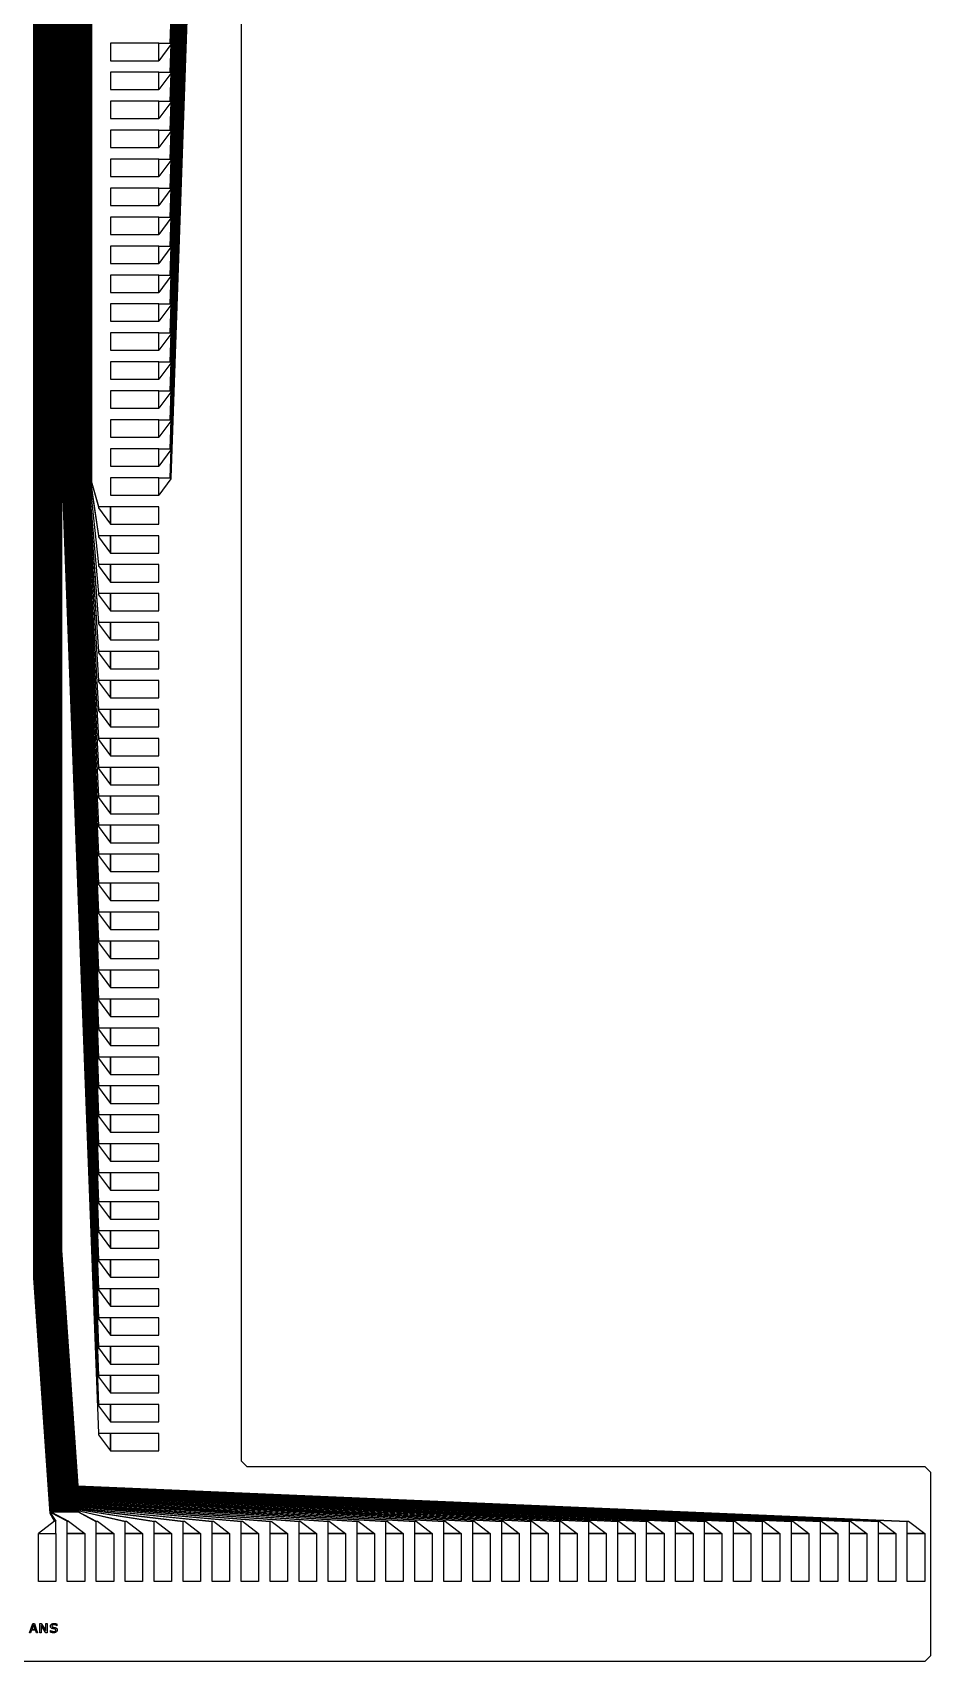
# Model space of a CAD drawing. Header units: inches. Extents: x 115980 to 170179, y 57000 to 74333.
# Drawn here: x 167029 to 170179, y 57200 to 62914 of the extents above; entities that cross this region are included whole.
import ezdxf

# ---------------------------------------------------------------- set-up
doc = ezdxf.new("R2010")
doc.units = ezdxf.units.IN
doc.header["$MEASUREMENT"] = 0
for name, color, linetype in [('metal', 221, 'Continuous'), ('nitride window', 40, 'Continuous'), ('profile', 140, 'Continuous')]:
    doc.layers.add(name, color=color, linetype=linetype)

msp = doc.modelspace()

# ---------------------------------------------------------------- linework, layer by layer
at = {"layer": 'metal'}
for points in [[(167035, 58643.1), (167033.4, 58643.1), (167033.4, 67943.1), (167035, 67943.1)], [(167038.2, 58643.1), (167036.6, 58643.1), (167036.6, 67943.1), (167038.2, 67943.1)], [(167041.4, 58643.1), (167039.8, 58643.1), (167039.8, 67943.1), (167041.4, 67943.1)], [(167044.6, 58643.1), (167043, 58643.1), (167043, 67943.1), (167044.6, 67943.1)], [(167047.8, 58643.1), (167046.2, 58643.1), (167046.2, 67943.1), (167047.8, 67943.1)], [(167051, 58643.1), (167049.4, 58643.1), (167049.4, 67943.1), (167051, 67943.1)], [(167054.2, 58643.1), (167052.6, 58643.1), (167052.6, 67943.1), (167054.2, 67943.1)], [(167057.4, 58643.1), (167055.8, 58643.1), (167055.8, 67943.1), (167057.4, 67943.1)], [(167060.6, 58643.1), (167059, 58643.1), (167059, 67943.1), (167060.6, 67943.1)], [(167063.8, 58643.1), (167062.2, 58643.1), (167062.2, 67943.1), (167063.8, 67943.1)], [(167067, 58643.1), (167065.4, 58643.1), (167065.4, 67943.1), (167067, 67943.1)], [(167070.2, 58643.1), (167068.6, 58643.1), (167068.6, 67943.1), (167070.2, 67943.1)], [(167073.4, 58643.1), (167071.8, 58643.1), (167071.8, 67943.1), (167073.4, 67943.1)], [(167076.6, 58643.1), (167075, 58643.1), (167075, 67943.1), (167076.6, 67943.1)], [(167079.8, 58643.1), (167078.2, 58643.1), (167078.2, 67943.1), (167079.8, 67943.1)], [(167083, 58643.1), (167081.4, 58643.1), (167081.4, 67943.1), (167083, 67943.1)], [(167086.2, 58643.1), (167084.6, 58643.1), (167084.6, 67943.1), (167086.2, 67943.1)], [(167089.4, 58643.1), (167087.8, 58643.1), (167087.8, 67943.1), (167089.4, 67943.1)], [(167092.6, 58643.1), (167091, 58643.1), (167091, 67943.1), (167092.6, 67943.1)], [(167095.8, 58643.1), (167094.2, 58643.1), (167094.2, 67943.1), (167095.8, 67943.1)], [(167099, 58643.1), (167097.4, 58643.1), (167097.4, 67943.1), (167099, 67943.1)], [(167102.2, 58643.1), (167100.6, 58643.1), (167100.6, 67943.1), (167102.2, 67943.1)], [(167105.4, 58643.1), (167103.8, 58643.1), (167103.8, 67943.1), (167105.4, 67943.1)], [(167108.6, 58643.1), (167107, 58643.1), (167107, 67943.1), (167108.6, 67943.1)], [(167111.8, 58643.1), (167110.2, 58643.1), (167110.2, 67943.1), (167111.8, 67943.1)], [(167115, 58643.1), (167113.4, 58643.1), (167113.4, 67943.1), (167115, 67943.1)], [(167118.2, 58643.1), (167116.6, 58643.1), (167116.6, 67943.1), (167118.2, 67943.1)], [(167121.4, 58643.1), (167119.8, 58643.1), (167119.8, 67943.1), (167121.4, 67943.1)], [(167124.6, 58643.1), (167123, 58643.1), (167123, 67943.1), (167124.6, 67943.1)], [(167127.8, 58643.1), (167126.2, 58643.1), (167126.2, 67943.1), (167127.8, 67943.1)], [(167131, 58643.1), (167129.4, 58643.1), (167129.4, 67943.1), (167131, 67943.1)], [(167134.2, 61340.5), (167132.6, 61340.5), (167132.6, 67943.1), (167134.2, 67943.1)], [(167137.4, 61340.5), (167135.8, 61340.5), (167135.8, 67943.1), (167137.4, 67943.1)], [(167140.6, 61340.5), (167139, 61340.5), (167139, 67943.1), (167140.6, 67943.1)], [(167143.8, 61340.5), (167142.2, 61340.5), (167142.2, 67943.1), (167143.8, 67943.1)], [(167147, 61340.5), (167145.4, 61340.5), (167145.4, 67943.1), (167147, 67943.1)], [(167150.2, 61340.5), (167148.6, 61340.5), (167148.6, 67943.1), (167150.2, 67943.1)], [(167153.4, 61340.5), (167151.8, 61340.5), (167151.8, 67943.1), (167153.4, 67943.1)], [(167156.6, 61340.5), (167155, 61340.5), (167155, 67943.1), (167156.6, 67943.1)], [(167159.8, 61340.5), (167158.2, 61340.5), (167158.2, 67943.1), (167159.8, 67943.1)], [(167163, 61340.5), (167161.4, 61340.5), (167161.4, 67943.1), (167163, 67943.1)], [(167166.2, 61340.5), (167164.6, 61340.5), (167164.6, 67943.1), (167166.2, 67943.1)], [(167169.4, 61340.5), (167167.8, 61340.5), (167167.8, 67943.1), (167169.4, 67943.1)], [(167172.6, 61340.5), (167171, 61340.5), (167171, 67943.1), (167172.6, 67943.1)], [(167175.8, 61340.5), (167174.2, 61340.5), (167174.2, 67943.1), (167175.8, 67943.1)], [(167179, 61340.5), (167177.4, 61340.5), (167177.4, 67943.1), (167179, 67943.1)], [(167182.2, 61340.5), (167180.6, 61340.5), (167180.6, 67943.1), (167182.2, 67943.1)], [(167185.4, 61340.5), (167183.8, 61340.5), (167183.8, 67943.1), (167185.4, 67943.1)], [(167188.6, 61340.5), (167187, 61340.5), (167187, 67943.1), (167188.6, 67943.1)], [(167191.8, 61340.5), (167190.2, 61340.5), (167190.2, 67943.1), (167191.8, 67943.1)], [(167195, 61340.5), (167193.4, 61340.5), (167193.4, 67943.1), (167195, 67943.1)], [(167198.2, 61340.5), (167196.6, 61340.5), (167196.6, 67943.1), (167198.2, 67943.1)], [(167201.4, 61340.5), (167199.8, 61340.5), (167199.8, 67943.1), (167201.4, 67943.1)], [(167204.6, 61340.5), (167203, 61340.5), (167203, 67943.1), (167204.6, 67943.1)], [(167207.8, 61340.5), (167206.2, 61340.5), (167206.2, 67943.1), (167207.8, 67943.1)], [(167211, 61340.5), (167209.4, 61340.5), (167209.4, 67943.1), (167211, 67943.1)], [(167214.2, 61340.5), (167212.6, 61340.5), (167212.6, 67943.1), (167214.2, 67943.1)], [(167217.4, 61340.5), (167215.8, 61340.5), (167215.8, 67943.1), (167217.4, 67943.1)], [(167220.6, 61340.5), (167219, 61340.5), (167219, 67943.1), (167220.6, 67943.1)], [(167223.8, 61340.5), (167222.2, 61340.5), (167222.2, 67943.1), (167223.8, 67943.1)], [(167227, 61340.5), (167225.4, 61340.5), (167225.4, 67943.1), (167227, 67943.1)], [(167230.2, 61340.5), (167228.6, 61340.5), (167228.6, 67943.1), (167230.2, 67943.1)], [(167233.4, 61340.5), (167231.8, 61340.5), (167231.8, 67943.1), (167233.4, 67943.1)], [(167236.6, 61340.5), (167235, 61340.5), (167235, 67943.1), (167236.6, 67943.1)], [(167707.3, 67843.1), (167708.9, 67843.1), (167514.2, 62368.4), (167512, 62368.4)], [(167514.2, 62470), (167512, 62470), (167704.1, 67843.1), (167705.7, 67843.1)], [(167700.9, 67843.1), (167702.5, 67843.1), (167514.2, 62571.6), (167512, 62571.6)], [(167514.2, 62673.2), (167512, 62673.2), (167697.7, 67843.1), (167699.3, 67843.1)], [(167514.2, 62774.9), (167512, 62774.9), (167694.5, 67843.1), (167696.1, 67843.1)], [(167691.3, 67843.1), (167692.9, 67843.1), (167514.2, 62876.5), (167512, 62876.5)], [(167710.5, 67843.1), (167712.1, 67843.1), (167514.2, 62266.8), (167512, 62266.8)], [(167713.7, 67843.1), (167715.3, 67843.1), (167514.2, 62165.2), (167512, 62165.2)], [(167739.3, 67843.1), (167740.9, 67843.1), (167514.2, 61352.4), (167512, 61352.4)], [(167736.1, 67843.1), (167737.7, 67843.1), (167514.2, 61454), (167512, 61454)], [(167716.9, 67843.1), (167718.5, 67843.1), (167514.2, 62063.6), (167512, 62063.6)], [(167514.2, 61962), (167512, 61962), (167720.1, 67843.1), (167721.7, 67843.1)], [(167514.2, 61860.4), (167512, 61860.4), (167723.3, 67843.1), (167724.9, 67843.1)], [(167726.5, 67843.1), (167728.1, 67843.1), (167514.2, 61758.8), (167512, 61758.8)], [(167514.2, 61657.2), (167512, 61657.2), (167729.7, 67843.1), (167731.3, 67843.1)], [(167732.9, 67843.1), (167734.5, 67843.1), (167514.2, 61555.6), (167512, 61555.6)], [(167471.8, 62876.5), (167302.5, 62876.5), (167302.5, 62815.5), (167471.8, 62815.5)], [(167471.8, 62815.5), (167471.8, 62876.5), (167514.2, 62876.5), (167514.2, 62872.2), (167471.8, 62815.5)], [(167471.8, 62774.9), (167302.5, 62774.9), (167302.5, 62713.9), (167471.8, 62713.9)], [(167471.8, 62713.9), (167471.8, 62774.9), (167514.2, 62774.9), (167514.2, 62770.6), (167471.8, 62713.9)], [(167471.8, 62673.2), (167302.5, 62673.2), (167302.5, 62612.3), (167471.8, 62612.3)], [(167471.8, 62612.3), (167471.8, 62673.2), (167514.2, 62673.2), (167514.2, 62669), (167471.8, 62612.3)], [(167471.8, 62571.6), (167302.5, 62571.6), (167302.5, 62510.7), (167471.8, 62510.7)], [(167471.8, 62510.7), (167471.8, 62571.6), (167514.2, 62571.6), (167514.2, 62567.4), (167471.8, 62510.7)], [(167471.8, 62470), (167302.5, 62470), (167302.5, 62409.1), (167471.8, 62409.1)], [(167471.8, 62409.1), (167471.8, 62470), (167514.2, 62470), (167514.2, 62465.8), (167471.8, 62409.1)], [(167471.8, 62368.4), (167302.5, 62368.4), (167302.5, 62307.5), (167471.8, 62307.5)], [(167471.8, 62307.5), (167471.8, 62368.4), (167514.2, 62368.4), (167514.2, 62364.2), (167471.8, 62307.5)], [(167471.8, 62266.8), (167302.5, 62266.8), (167302.5, 62205.9), (167471.8, 62205.9)], [(167471.8, 62205.9), (167471.8, 62266.8), (167514.2, 62266.8), (167514.2, 62262.6), (167471.8, 62205.9)], [(167471.8, 62165.2), (167302.5, 62165.2), (167302.5, 62104.3), (167471.8, 62104.3)], [(167471.8, 62104.3), (167471.8, 62165.2), (167514.2, 62165.2), (167514.2, 62161), (167471.8, 62104.3)], [(167471.8, 62063.6), (167302.5, 62063.6), (167302.5, 62002.7), (167471.8, 62002.7)], [(167471.8, 62002.7), (167471.8, 62063.6), (167514.2, 62063.6), (167514.2, 62059.4), (167471.8, 62002.7)], [(167471.8, 61962), (167302.5, 61962), (167302.5, 61901.1), (167471.8, 61901.1)], [(167471.8, 61901.1), (167471.8, 61962), (167514.2, 61962), (167514.2, 61957.8), (167471.8, 61901.1)], [(167471.8, 61860.4), (167302.5, 61860.4), (167302.5, 61799.5), (167471.8, 61799.5)], [(167471.8, 61799.5), (167471.8, 61860.4), (167514.2, 61860.4), (167514.2, 61856.2), (167471.8, 61799.5)], [(167471.8, 61758.8), (167302.5, 61758.8), (167302.5, 61697.8), (167471.8, 61697.8)], [(167471.8, 61697.8), (167471.8, 61758.8), (167514.2, 61758.8), (167514.2, 61754.6), (167471.8, 61697.8)], [(167471.8, 61657.2), (167302.5, 61657.2), (167302.5, 61596.2), (167471.8, 61596.2)], [(167471.8, 61596.2), (167471.8, 61657.2), (167514.2, 61657.2), (167514.2, 61653), (167471.8, 61596.2)], [(167471.8, 61555.6), (167302.5, 61555.6), (167302.5, 61494.6), (167471.8, 61494.6)], [(167471.8, 61494.6), (167471.8, 61555.6), (167514.2, 61555.6), (167514.2, 61551.4), (167471.8, 61494.6)], [(167471.8, 61454), (167302.5, 61454), (167302.5, 61393), (167471.8, 61393)], [(167471.8, 61393), (167471.8, 61454), (167514.2, 61454), (167514.2, 61449.8), (167471.8, 61393)], [(167134.2, 61340.5), (167132.6, 61340.5), (167260.1, 57999.5), (167262.3, 57999.5)], [(167137.4, 61340.5), (167135.8, 61340.5), (167260.1, 58101.1), (167262.3, 58101.1)], [(167140.6, 61340.5), (167139, 61340.5), (167260.1, 58202.7), (167262.3, 58202.7)], [(167143.8, 61340.5), (167142.2, 61340.5), (167260.1, 58304.3), (167262.3, 58304.3)], [(167260.1, 58405.9), (167262.3, 58405.9), (167147, 61340.5), (167145.4, 61340.5)], [(167150.2, 61340.5), (167148.6, 61340.5), (167260.1, 58507.5), (167262.3, 58507.5)], [(167260.1, 58609.1), (167262.3, 58609.1), (167153.4, 61340.5), (167151.8, 61340.5)], [(167260.1, 58710.7), (167262.3, 58710.7), (167156.6, 61340.5), (167155, 61340.5)], [(167159.8, 61340.5), (167158.2, 61340.5), (167260.1, 58812.3), (167262.3, 58812.3)], [(167163, 61340.5), (167161.4, 61340.5), (167260.1, 58913.9), (167262.3, 58913.9)], [(167166.2, 61340.5), (167164.6, 61340.5), (167260.1, 59015.5), (167262.3, 59015.5)], [(167169.4, 61340.5), (167167.8, 61340.5), (167260.1, 59117.1), (167262.3, 59117.1)], [(167260.1, 59218.7), (167262.3, 59218.7), (167172.6, 61340.5), (167171, 61340.5)], [(167175.8, 61340.5), (167174.2, 61340.5), (167260.1, 59320.3), (167262.3, 59320.3)], [(167260.1, 59421.9), (167262.3, 59421.9), (167179, 61340.5), (167177.4, 61340.5)], [(167260.1, 59523.5), (167262.3, 59523.5), (167182.2, 61340.5), (167180.6, 61340.5)], [(167185.4, 61340.5), (167183.8, 61340.5), (167260.1, 59625.1), (167262.3, 59625.1)], [(167188.6, 61340.5), (167187, 61340.5), (167260.1, 59726.7), (167262.3, 59726.7)], [(167191.8, 61340.5), (167190.2, 61340.5), (167260.1, 59828.3), (167262.3, 59828.3)], [(167195, 61340.5), (167193.4, 61340.5), (167260.1, 59929.9), (167262.3, 59929.9)], [(167260.1, 60031.5), (167262.3, 60031.5), (167198.2, 61340.5), (167196.6, 61340.5)], [(167201.4, 61340.5), (167199.8, 61340.5), (167260.1, 60133.1), (167262.3, 60133.1)], [(167260.1, 60234.8), (167262.3, 60234.8), (167204.6, 61340.5), (167203, 61340.5)], [(167260.1, 60336.4), (167262.3, 60336.4), (167207.8, 61340.5), (167206.2, 61340.5)], [(167211, 61340.5), (167209.4, 61340.5), (167260.1, 60438), (167262.3, 60438)], [(167214.2, 61340.5), (167212.6, 61340.5), (167260.1, 60539.6), (167262.3, 60539.6)], [(167217.4, 61340.5), (167215.8, 61340.5), (167260.1, 60641.2), (167262.3, 60641.2)], [(167220.6, 61340.5), (167219, 61340.5), (167260.1, 60742.8), (167262.3, 60742.8)], [(167260.1, 60844.4), (167262.3, 60844.4), (167223.8, 61340.5), (167222.2, 61340.5)], [(167227, 61340.5), (167225.4, 61340.5), (167260.1, 60946), (167262.3, 60946)], [(167260.1, 61047.6), (167262.3, 61047.6), (167230.2, 61340.5), (167228.6, 61340.5)], [(167260.1, 61149.2), (167262.3, 61149.2), (167233.4, 61340.5), (167231.8, 61340.5)], [(167236.6, 61340.5), (167235, 61340.5), (167260.1, 61250.8), (167262.3, 61250.8)], [(167471.8, 61352.4), (167302.5, 61352.4), (167302.5, 61291.4), (167471.8, 61291.4)], [(167471.8, 61291.4), (167471.8, 61352.4), (167514.2, 61352.4), (167514.2, 61348.2), (167471.8, 61291.4)], [(167302.5, 61189.8), (167302.5, 61250.8), (167260.1, 61250.8), (167260.1, 61246.6), (167302.5, 61189.8)], [(167471.8, 61250.8), (167302.5, 61250.8), (167302.5, 61189.8), (167471.8, 61189.8)], [(167302.5, 61088.2), (167302.5, 61149.2), (167260.1, 61149.2), (167260.1, 61145), (167302.5, 61088.2)], [(167471.8, 61149.2), (167302.5, 61149.2), (167302.5, 61088.2), (167471.8, 61088.2)], [(167302.5, 60986.6), (167302.5, 61047.6), (167260.1, 61047.6), (167260.1, 61043.3), (167302.5, 60986.6)], [(167471.8, 61047.6), (167302.5, 61047.6), (167302.5, 60986.6), (167471.8, 60986.6)], [(167302.5, 60885), (167302.5, 60946), (167260.1, 60946), (167260.1, 60941.7), (167302.5, 60885)], [(167471.8, 60946), (167302.5, 60946), (167302.5, 60885), (167471.8, 60885)], [(167302.5, 60783.4), (167302.5, 60844.4), (167260.1, 60844.4), (167260.1, 60840.1), (167302.5, 60783.4)], [(167471.8, 60844.4), (167302.5, 60844.4), (167302.5, 60783.4), (167471.8, 60783.4)], [(167302.5, 60681.8), (167302.5, 60742.8), (167260.1, 60742.8), (167260.1, 60738.5), (167302.5, 60681.8)], [(167471.8, 60742.8), (167302.5, 60742.8), (167302.5, 60681.8), (167471.8, 60681.8)], [(167302.5, 60580.2), (167302.5, 60641.2), (167260.1, 60641.2), (167260.1, 60636.9), (167302.5, 60580.2)], [(167471.8, 60641.2), (167302.5, 60641.2), (167302.5, 60580.2), (167471.8, 60580.2)], [(167302.5, 60478.6), (167302.5, 60539.6), (167260.1, 60539.6), (167260.1, 60535.3), (167302.5, 60478.6)], [(167471.8, 60539.6), (167302.5, 60539.6), (167302.5, 60478.6), (167471.8, 60478.6)], [(167302.5, 60377), (167302.5, 60438), (167260.1, 60438), (167260.1, 60433.7), (167302.5, 60377)], [(167471.8, 60438), (167302.5, 60438), (167302.5, 60377), (167471.8, 60377)], [(167302.5, 60275.4), (167302.5, 60336.4), (167260.1, 60336.4), (167260.1, 60332.1), (167302.5, 60275.4)], [(167471.8, 60336.4), (167302.5, 60336.4), (167302.5, 60275.4), (167471.8, 60275.4)], [(167302.5, 60173.8), (167302.5, 60234.8), (167260.1, 60234.8), (167260.1, 60230.5), (167302.5, 60173.8)], [(167471.8, 60234.8), (167302.5, 60234.8), (167302.5, 60173.8), (167471.8, 60173.8)], [(167302.5, 60072.2), (167302.5, 60133.1), (167260.1, 60133.1), (167260.1, 60128.9), (167302.5, 60072.2)], [(167471.8, 60133.1), (167302.5, 60133.1), (167302.5, 60072.2), (167471.8, 60072.2)], [(167302.5, 59970.6), (167302.5, 60031.5), (167260.1, 60031.5), (167260.1, 60027.3), (167302.5, 59970.6)], [(167471.8, 60031.5), (167302.5, 60031.5), (167302.5, 59970.6), (167471.8, 59970.6)], [(167302.5, 59869), (167302.5, 59929.9), (167260.1, 59929.9), (167260.1, 59925.7), (167302.5, 59869)], [(167471.8, 59929.9), (167302.5, 59929.9), (167302.5, 59869), (167471.8, 59869)], [(167302.5, 59767.4), (167302.5, 59828.3), (167260.1, 59828.3), (167260.1, 59824.1), (167302.5, 59767.4)], [(167471.8, 59828.3), (167302.5, 59828.3), (167302.5, 59767.4), (167471.8, 59767.4)], [(167302.5, 59665.8), (167302.5, 59726.7), (167260.1, 59726.7), (167260.1, 59722.5), (167302.5, 59665.8)], [(167471.8, 59726.7), (167302.5, 59726.7), (167302.5, 59665.8), (167471.8, 59665.8)], [(167302.5, 59564.2), (167302.5, 59625.1), (167260.1, 59625.1), (167260.1, 59620.9), (167302.5, 59564.2)], [(167471.8, 59625.1), (167302.5, 59625.1), (167302.5, 59564.2), (167471.8, 59564.2)], [(167302.5, 59462.6), (167302.5, 59523.5), (167260.1, 59523.5), (167260.1, 59519.3), (167302.5, 59462.6)], [(167471.8, 59523.5), (167302.5, 59523.5), (167302.5, 59462.6), (167471.8, 59462.6)], [(167302.5, 59361), (167302.5, 59421.9), (167260.1, 59421.9), (167260.1, 59417.7), (167302.5, 59361)], [(167471.8, 59421.9), (167302.5, 59421.9), (167302.5, 59361), (167471.8, 59361)], [(167302.5, 59259.4), (167302.5, 59320.3), (167260.1, 59320.3), (167260.1, 59316.1), (167302.5, 59259.4)], [(167471.8, 59320.3), (167302.5, 59320.3), (167302.5, 59259.4), (167471.8, 59259.4)], [(167302.5, 59157.7), (167302.5, 59218.7), (167260.1, 59218.7), (167260.1, 59214.5), (167302.5, 59157.7)], [(167471.8, 59218.7), (167302.5, 59218.7), (167302.5, 59157.7), (167471.8, 59157.7)], [(167302.5, 59056.1), (167302.5, 59117.1), (167260.1, 59117.1), (167260.1, 59112.9), (167302.5, 59056.1)], [(167471.8, 59117.1), (167302.5, 59117.1), (167302.5, 59056.1), (167471.8, 59056.1)], [(167302.5, 58954.5), (167302.5, 59015.5), (167260.1, 59015.5), (167260.1, 59011.3), (167302.5, 58954.5)], [(167471.8, 59015.5), (167302.5, 59015.5), (167302.5, 58954.5), (167471.8, 58954.5)], [(167302.5, 58852.9), (167302.5, 58913.9), (167260.1, 58913.9), (167260.1, 58909.7), (167302.5, 58852.9)], [(167471.8, 58913.9), (167302.5, 58913.9), (167302.5, 58852.9), (167471.8, 58852.9)], [(167302.5, 58751.3), (167302.5, 58812.3), (167260.1, 58812.3), (167260.1, 58808.1), (167302.5, 58751.3)], [(167471.8, 58812.3), (167302.5, 58812.3), (167302.5, 58751.3), (167471.8, 58751.3)], [(167302.5, 58649.7), (167302.5, 58710.7), (167260.1, 58710.7), (167260.1, 58706.5), (167302.5, 58649.7)], [(167471.8, 58710.7), (167302.5, 58710.7), (167302.5, 58649.7), (167471.8, 58649.7)], [(167092.5, 57720), (167090.9, 57718.4), (167033.4, 58545.5), (167033.4, 58643.1), (167035, 58643.1), (167035, 58547.1)], [(167095.7, 57723.2), (167094.1, 57721.6), (167036.6, 58548.7), (167036.6, 58643.1), (167038.2, 58643.1), (167038.2, 58550.3)], [(167097.3, 57724.8), (167188.5, 57724.8), (167188.5, 57726.4), (167098.9, 57726.4), (167041.4, 58553.5), (167041.4, 58643.1), (167039.8, 58643.1), (167039.8, 58551.9)], [(167102.1, 57729.6), (167188.5, 57729.6), (167188.5, 57728), (167100.5, 57728), (167043, 58555.1), (167043, 58643.1), (167044.6, 58643.1), (167044.6, 58556.7)], [(167103.7, 57731.2), (167188.5, 57731.2), (167188.5, 57732.8), (167105.3, 57732.8), (167047.8, 58559.9), (167047.8, 58643.1), (167046.2, 58643.1), (167046.2, 58558.3)], [(167106.9, 57734.4), (167188.5, 57734.4), (167188.5, 57736), (167108.5, 57736), (167051, 58563.1), (167051, 58643.1), (167049.4, 58643.1), (167049.4, 58561.5)], [(167110.1, 57737.6), (167188.5, 57737.6), (167188.5, 57739.2), (167111.7, 57739.2), (167054.2, 58566.3), (167054.2, 58643.1), (167052.6, 58643.1), (167052.6, 58564.7)], [(167114.9, 57742.4), (167188.5, 57742.4), (167188.5, 57740.8), (167113.3, 57740.8), (167055.8, 58567.9), (167055.8, 58643.1), (167057.4, 58643.1), (167057.4, 58569.5)], [(167116.5, 57744), (167188.5, 57744), (167188.5, 57745.6), (167118.1, 57745.6), (167060.6, 58572.7), (167060.6, 58643.1), (167059, 58643.1), (167059, 58571.1)], [(167119.7, 57747.2), (167188.5, 57747.2), (167188.5, 57748.8), (167121.3, 57748.8), (167063.8, 58575.9), (167063.8, 58643.1), (167062.2, 58643.1), (167062.2, 58574.3)], [(167124.5, 57752), (167188.5, 57752), (167188.5, 57750.4), (167122.9, 57750.4), (167065.4, 58577.5), (167065.4, 58643.1), (167067, 58643.1), (167067, 58579.1)], [(167126.1, 57753.6), (167188.5, 57753.6), (167188.5, 57755.2), (167127.7, 57755.2), (167070.2, 58582.3), (167070.2, 58643.1), (167068.6, 58643.1), (167068.6, 58580.7)], [(167129.3, 57756.8), (167188.5, 57756.8), (167188.5, 57758.4), (167130.9, 57758.4), (167073.4, 58585.5), (167073.4, 58643.1), (167071.8, 58643.1), (167071.8, 58583.9)], [(167134.1, 57761.6), (167188.5, 57761.6), (167188.5, 57760), (167132.5, 57760), (167075, 58587.1), (167075, 58643.1), (167076.6, 58643.1), (167076.6, 58588.7)], [(167135.7, 57763.2), (167188.5, 57763.2), (167188.5, 57764.8), (167137.3, 57764.8), (167079.8, 58591.9), (167079.8, 58643.1), (167078.2, 58643.1), (167078.2, 58590.3)], [(167138.9, 57766.4), (167188.5, 57766.4), (167188.5, 57768), (167140.5, 57768), (167083, 58595.1), (167083, 58643.1), (167081.4, 58643.1), (167081.4, 58593.5)], [(167143.7, 57771.2), (167188.5, 57771.2), (167188.5, 57769.6), (167142.1, 57769.6), (167084.6, 58596.7), (167084.6, 58643.1), (167086.2, 58643.1), (167086.2, 58598.3)], [(167145.3, 57772.8), (167188.5, 57772.8), (167188.5, 57774.4), (167146.9, 57774.4), (167089.4, 58601.5), (167089.4, 58643.1), (167087.8, 58643.1), (167087.8, 58599.9)], [(167148.5, 57776), (167188.5, 57776), (167188.5, 57777.6), (167150.1, 57777.6), (167092.6, 58604.7), (167092.6, 58643.1), (167091, 58643.1), (167091, 58603.1)], [(167153.3, 57780.8), (167188.5, 57780.8), (167188.5, 57779.2), (167151.7, 57779.2), (167094.2, 58606.3), (167094.2, 58643.1), (167095.8, 58643.1), (167095.8, 58607.9)], [(167154.9, 57782.4), (167188.5, 57782.4), (167188.5, 57784), (167156.5, 57784), (167099, 58611.1), (167099, 58643.1), (167097.4, 58643.1), (167097.4, 58609.5)], [(167158.1, 57785.6), (167188.5, 57785.6), (167188.5, 57787.2), (167159.7, 57787.2), (167102.2, 58614.3), (167102.2, 58643.1), (167100.6, 58643.1), (167100.6, 58612.7)], [(167162.9, 57790.4), (167188.5, 57790.4), (167188.5, 57788.8), (167161.3, 57788.8), (167103.8, 58615.9), (167103.8, 58643.1), (167105.4, 58643.1), (167105.4, 58617.5)], [(167164.5, 57792), (167188.5, 57792), (167188.5, 57793.6), (167166.1, 57793.6), (167108.6, 58620.7), (167108.6, 58643.1), (167107, 58643.1), (167107, 58619.1)], [(167167.7, 57795.2), (167188.5, 57795.2), (167188.5, 57796.8), (167169.3, 57796.8), (167111.8, 58623.9), (167111.8, 58643.1), (167110.2, 58643.1), (167110.2, 58622.3)], [(167172.5, 57800), (167188.5, 57800), (167188.5, 57798.4), (167170.9, 57798.4), (167113.4, 58625.5), (167113.4, 58643.1), (167115, 58643.1), (167115, 58627.1)], [(167174.1, 57801.6), (167188.5, 57801.6), (167188.5, 57803.2), (167175.7, 57803.2), (167118.2, 58630.3), (167118.2, 58643.1), (167116.6, 58643.1), (167116.6, 58628.7)], [(167177.3, 57804.8), (167188.5, 57804.8), (167188.5, 57806.4), (167178.9, 57806.4), (167121.4, 58633.5), (167121.4, 58643.1), (167119.8, 58643.1), (167119.8, 58631.9)], [(167182.1, 57809.6), (167188.5, 57809.6), (167188.5, 57808), (167180.5, 57808), (167123, 58635.1), (167123, 58643.1), (167124.6, 58643.1), (167124.6, 58636.7)], [(167183.7, 57811.2), (167188.5, 57811.2), (167188.5, 57812.8), (167185.3, 57812.8), (167127.8, 58639.9), (167127.8, 58643.1), (167126.2, 58643.1), (167126.2, 58638.3)], [(167188.5, 57816), (167188.5, 57814.4), (167186.9, 57814.4), (167129.4, 58641.5), (167129.4, 58643.1), (167131, 58643.1), (167188.5, 57816)], [(167302.5, 58548.1), (167302.5, 58609.1), (167260.1, 58609.1), (167260.1, 58604.9), (167302.5, 58548.1)], [(167471.8, 58609.1), (167302.5, 58609.1), (167302.5, 58548.1), (167471.8, 58548.1)], [(167302.5, 58446.5), (167302.5, 58507.5), (167260.1, 58507.5), (167260.1, 58503.2), (167302.5, 58446.5)], [(167471.8, 58507.5), (167302.5, 58507.5), (167302.5, 58446.5), (167471.8, 58446.5)], [(167302.5, 58344.9), (167302.5, 58405.9), (167260.1, 58405.9), (167260.1, 58401.6), (167302.5, 58344.9)], [(167471.8, 58405.9), (167302.5, 58405.9), (167302.5, 58344.9), (167471.8, 58344.9)], [(167302.5, 58243.3), (167302.5, 58304.3), (167260.1, 58304.3), (167260.1, 58300), (167302.5, 58243.3)], [(167471.8, 58304.3), (167302.5, 58304.3), (167302.5, 58243.3), (167471.8, 58243.3)], [(167302.5, 58141.7), (167302.5, 58202.7), (167260.1, 58202.7), (167260.1, 58198.4), (167302.5, 58141.7)], [(167471.8, 58202.7), (167302.5, 58202.7), (167302.5, 58141.7), (167471.8, 58141.7)], [(167302.5, 58040.1), (167302.5, 58101.1), (167260.1, 58101.1), (167260.1, 58096.8), (167302.5, 58040.1)], [(167471.8, 58101.1), (167302.5, 58101.1), (167302.5, 58040.1), (167471.8, 58040.1)], [(167302.5, 57938.5), (167302.5, 57999.5), (167260.1, 57999.5), (167260.1, 57995.2), (167302.5, 57938.5)], [(167471.8, 57999.5), (167302.5, 57999.5), (167302.5, 57938.5), (167471.8, 57938.5)], [(167188.5, 57814.4), (167188.5, 57816), (170097.8, 57691.7), (170097.8, 57689.6)], [(167188.5, 57811.2), (167188.5, 57812.8), (169996.2, 57691.7), (169996.2, 57689.6)], [(167188.5, 57808), (167188.5, 57809.6), (169894.6, 57691.7), (169894.6, 57689.6)], [(169793, 57691.7), (169793, 57689.6), (167188.5, 57804.8), (167188.5, 57806.4)], [(167188.5, 57801.6), (167188.5, 57803.2), (169691.4, 57691.7), (169691.4, 57689.6)], [(169589.8, 57691.7), (169589.8, 57689.6), (167188.5, 57798.4), (167188.5, 57800)], [(169488.2, 57691.7), (169488.2, 57689.6), (167188.5, 57795.2), (167188.5, 57796.8)], [(167188.5, 57792), (167188.5, 57793.6), (169386.6, 57691.7), (169386.6, 57689.6)], [(167188.5, 57788.8), (167188.5, 57790.4), (169285, 57691.7), (169285, 57689.6)], [(167188.5, 57785.6), (167188.5, 57787.2), (169183.4, 57691.7), (169183.4, 57689.6)], [(167188.5, 57782.4), (167188.5, 57784), (169081.8, 57691.7), (169081.8, 57689.6)], [(168980.2, 57691.7), (168980.2, 57689.6), (167188.5, 57779.2), (167188.5, 57780.8)], [(167188.5, 57776), (167188.5, 57777.6), (168878.6, 57691.7), (168878.6, 57689.6)], [(168777, 57691.7), (168777, 57689.6), (167188.5, 57772.8), (167188.5, 57774.4)], [(168675.4, 57691.7), (168675.4, 57689.6), (167188.5, 57769.6), (167188.5, 57771.2)], [(167106.5, 57691.7), (167090.9, 57718.4), (167092.5, 57720), (167110.7, 57691.7)], [(167155.6, 57691.7), (167151.3, 57691.7), (167094.1, 57721.6), (167095.7, 57723.2)], [(167188.5, 57766.4), (167188.5, 57768), (168573.8, 57691.7), (168573.8, 57689.6)], [(167188.5, 57763.2), (167188.5, 57764.8), (168472.2, 57691.7), (168472.2, 57689.6)], [(167188.5, 57760), (167188.5, 57761.6), (168370.6, 57691.7), (168370.6, 57689.6)], [(167188.5, 57756.8), (167188.5, 57758.4), (168269, 57691.7), (168269, 57689.6)], [(168167.4, 57691.7), (168167.4, 57689.6), (167188.5, 57753.6), (167188.5, 57755.2)], [(167188.5, 57750.4), (167188.5, 57752), (168065.8, 57691.7), (168065.8, 57689.6)], [(167964.2, 57691.7), (167964.2, 57689.6), (167188.5, 57747.2), (167188.5, 57748.8)], [(167862.6, 57691.7), (167862.6, 57689.6), (167188.5, 57744), (167188.5, 57745.6)], [(167188.5, 57740.8), (167188.5, 57742.4), (167761, 57691.7), (167761, 57689.6)], [(167188.5, 57737.6), (167188.5, 57739.2), (167659.3, 57691.7), (167659.3, 57689.6)], [(167188.5, 57734.4), (167188.5, 57736), (167557.7, 57691.7), (167557.7, 57689.6)], [(167188.5, 57731.2), (167188.5, 57732.8), (167456.1, 57691.7), (167456.1, 57689.6)], [(167354.5, 57691.7), (167354.5, 57689.6), (167188.5, 57728), (167188.5, 57729.6)], [(167188.5, 57724.8), (167188.5, 57726.4), (167252.9, 57691.7), (167252.9, 57689.6)], [(167049.7, 57649.3), (167110.7, 57649.3), (167110.7, 57691.7), (167106.5, 57691.7), (167049.7, 57649.3)], [(167212.3, 57649.3), (167151.3, 57649.3), (167151.3, 57691.7), (167155.6, 57691.7), (167212.3, 57649.3)], [(167313.9, 57649.3), (167252.9, 57649.3), (167252.9, 57691.7), (167257.2, 57691.7), (167313.9, 57649.3)], [(167415.5, 57649.3), (167354.5, 57649.3), (167354.5, 57691.7), (167358.8, 57691.7), (167415.5, 57649.3)], [(167517.1, 57649.3), (167456.1, 57649.3), (167456.1, 57691.7), (167460.4, 57691.7), (167517.1, 57649.3)], [(167618.7, 57649.3), (167557.7, 57649.3), (167557.7, 57691.7), (167562, 57691.7), (167618.7, 57649.3)], [(167720.3, 57649.3), (167659.3, 57649.3), (167659.3, 57691.7), (167663.6, 57691.7), (167720.3, 57649.3)], [(167821.9, 57649.3), (167761, 57649.3), (167761, 57691.7), (167765.2, 57691.7), (167821.9, 57649.3)], [(167923.5, 57649.3), (167862.6, 57649.3), (167862.6, 57691.7), (167866.8, 57691.7), (167923.5, 57649.3)], [(168025.1, 57649.3), (167964.2, 57649.3), (167964.2, 57691.7), (167968.4, 57691.7), (168025.1, 57649.3)], [(168126.7, 57649.3), (168065.8, 57649.3), (168065.8, 57691.7), (168070, 57691.7), (168126.7, 57649.3)], [(168228.3, 57649.3), (168167.4, 57649.3), (168167.4, 57691.7), (168171.6, 57691.7), (168228.3, 57649.3)], [(168329.9, 57649.3), (168269, 57649.3), (168269, 57691.7), (168273.2, 57691.7), (168329.9, 57649.3)], [(168431.5, 57649.3), (168370.6, 57649.3), (168370.6, 57691.7), (168374.8, 57691.7), (168431.5, 57649.3)], [(168533.1, 57649.3), (168472.2, 57649.3), (168472.2, 57691.7), (168476.4, 57691.7), (168533.1, 57649.3)], [(168634.7, 57649.3), (168573.8, 57649.3), (168573.8, 57691.7), (168578, 57691.7), (168634.7, 57649.3)], [(168736.4, 57649.3), (168675.4, 57649.3), (168675.4, 57691.7), (168679.6, 57691.7), (168736.4, 57649.3)], [(168838, 57649.3), (168777, 57649.3), (168777, 57691.7), (168781.2, 57691.7), (168838, 57649.3)], [(168939.6, 57649.3), (168878.6, 57649.3), (168878.6, 57691.7), (168882.8, 57691.7), (168939.6, 57649.3)], [(169041.2, 57649.3), (168980.2, 57649.3), (168980.2, 57691.7), (168984.4, 57691.7), (169041.2, 57649.3)], [(169142.8, 57649.3), (169081.8, 57649.3), (169081.8, 57691.7), (169086, 57691.7), (169142.8, 57649.3)], [(169244.4, 57649.3), (169183.4, 57649.3), (169183.4, 57691.7), (169187.6, 57691.7), (169244.4, 57649.3)], [(169346, 57649.3), (169285, 57649.3), (169285, 57691.7), (169289.2, 57691.7), (169346, 57649.3)], [(169447.6, 57649.3), (169386.6, 57649.3), (169386.6, 57691.7), (169390.8, 57691.7), (169447.6, 57649.3)], [(169549.2, 57649.3), (169488.2, 57649.3), (169488.2, 57691.7), (169492.5, 57691.7), (169549.2, 57649.3)], [(169650.8, 57649.3), (169589.8, 57649.3), (169589.8, 57691.7), (169594.1, 57691.7), (169650.8, 57649.3)], [(169752.4, 57649.3), (169691.4, 57649.3), (169691.4, 57691.7), (169695.7, 57691.7), (169752.4, 57649.3)], [(169854, 57649.3), (169793, 57649.3), (169793, 57691.7), (169797.3, 57691.7), (169854, 57649.3)], [(169955.6, 57649.3), (169894.6, 57649.3), (169894.6, 57691.7), (169898.9, 57691.7), (169955.6, 57649.3)], [(170057.2, 57649.3), (169996.2, 57649.3), (169996.2, 57691.7), (170000.5, 57691.7), (170057.2, 57649.3)], [(170158.8, 57649.3), (170097.8, 57649.3), (170097.8, 57691.7), (170102.1, 57691.7), (170158.8, 57649.3)], [(167049.7, 57480), (167049.7, 57649.3), (167110.7, 57649.3), (167110.7, 57480)], [(167151.3, 57480), (167151.3, 57649.3), (167212.3, 57649.3), (167212.3, 57480)], [(167252.9, 57480), (167252.9, 57649.3), (167313.9, 57649.3), (167313.9, 57480)], [(167354.5, 57480), (167354.5, 57649.3), (167415.5, 57649.3), (167415.5, 57480)], [(167456.1, 57480), (167456.1, 57649.3), (167517.1, 57649.3), (167517.1, 57480)], [(167557.7, 57480), (167557.7, 57649.3), (167618.7, 57649.3), (167618.7, 57480)], [(167659.3, 57480), (167659.3, 57649.3), (167720.3, 57649.3), (167720.3, 57480)], [(167761, 57480), (167761, 57649.3), (167821.9, 57649.3), (167821.9, 57480)], [(167862.6, 57480), (167862.6, 57649.3), (167923.5, 57649.3), (167923.5, 57480)], [(167964.2, 57480), (167964.2, 57649.3), (168025.1, 57649.3), (168025.1, 57480)], [(168065.8, 57480), (168065.8, 57649.3), (168126.7, 57649.3), (168126.7, 57480)], [(168167.4, 57480), (168167.4, 57649.3), (168228.3, 57649.3), (168228.3, 57480)], [(168269, 57480), (168269, 57649.3), (168329.9, 57649.3), (168329.9, 57480)], [(168370.6, 57480), (168370.6, 57649.3), (168431.5, 57649.3), (168431.5, 57480)], [(168472.2, 57480), (168472.2, 57649.3), (168533.1, 57649.3), (168533.1, 57480)], [(168573.8, 57480), (168573.8, 57649.3), (168634.7, 57649.3), (168634.7, 57480)], [(168675.4, 57480), (168675.4, 57649.3), (168736.4, 57649.3), (168736.4, 57480)], [(168777, 57480), (168777, 57649.3), (168838, 57649.3), (168838, 57480)], [(168878.6, 57480), (168878.6, 57649.3), (168939.6, 57649.3), (168939.6, 57480)], [(168980.2, 57480), (168980.2, 57649.3), (169041.2, 57649.3), (169041.2, 57480)], [(169081.8, 57480), (169081.8, 57649.3), (169142.8, 57649.3), (169142.8, 57480)], [(169183.4, 57480), (169183.4, 57649.3), (169244.4, 57649.3), (169244.4, 57480)], [(169285, 57480), (169285, 57649.3), (169346, 57649.3), (169346, 57480)], [(169386.6, 57480), (169386.6, 57649.3), (169447.6, 57649.3), (169447.6, 57480)], [(169488.2, 57480), (169488.2, 57649.3), (169549.2, 57649.3), (169549.2, 57480)], [(169589.8, 57480), (169589.8, 57649.3), (169650.8, 57649.3), (169650.8, 57480)], [(169691.4, 57480), (169691.4, 57649.3), (169752.4, 57649.3), (169752.4, 57480)], [(169793, 57480), (169793, 57649.3), (169854, 57649.3), (169854, 57480)], [(169894.6, 57480), (169894.6, 57649.3), (169955.6, 57649.3), (169955.6, 57480)], [(169996.2, 57480), (169996.2, 57649.3), (170057.2, 57649.3), (170057.2, 57480)], [(170097.8, 57480), (170097.8, 57649.3), (170158.8, 57649.3), (170158.8, 57480)], [(167022.6, 57300.6), (167018.2, 57300.7), (167029.8, 57332.5), (167035.7, 57332.5), (167042.5, 57313.5), (167038.1, 57313.3), (167032.5, 57328.9), (167027, 57313.3), (167038.2, 57313.3), (167042.5, 57313.4), (167047.2, 57300.6), (167042.6, 57300.6), (167039.5, 57309.5), (167025.6, 57309.5)], [(167059, 57300.6), (167055, 57300.7), (167055, 57332.5), (167059.5, 57332.5), (167076.2, 57308.2), (167076.2, 57332.7), (167080.9, 57332.7), (167080.9, 57300.4), (167075.8, 57300.4), (167059.1, 57325.5)], [(167114.9, 57330.8), (167114.9, 57325.2), (167114.5, 57325.2), (167113.2, 57326.2), (167111.4, 57327.1), (167109, 57328), (167107.3, 57328.4), (167105.1, 57328.7), (167103.2, 57328.7), (167101, 57328.4), (167099.6, 57327.8), (167098.8, 57327.4), (167097.9, 57326.5), (167097.4, 57325.6), (167097.3, 57324.3), (167097.4, 57323.3), (167097.7, 57322.3), (167098.5, 57321.4), (167100, 57320.6), (167101.1, 57320.2), (167102.7, 57319.8), (167104.9, 57319.4), (167106.7, 57318.9), (167108.7, 57318.6), (167110.2, 57318.1), (167111.2, 57317.7), (167112.6, 57317), (167113.5, 57316.4), (167114.2, 57315.6), (167114.9, 57314.8), (167115.3, 57314.1), (167115.6, 57313.3), (167115.8, 57312.6), (167116, 57311.8), (167116.1, 57310.5), (167116.1, 57309.4), (167116, 57308.5), (167115.8, 57307.8), (167115.5, 57306.8), (167115, 57306), (167114.1, 57304.6), (167113.2, 57303.7), (167111.3, 57302.3), (167109.8, 57301.6), (167108, 57301), (167106, 57300.6), (167103.2, 57300.4), (167101.5, 57300.5), (167099.1, 57300.7), (167096.5, 57301.3), (167094.6, 57301.9), (167091.7, 57303.1), (167091.7, 57309), (167092, 57309), (167093, 57308.3), (167093.9, 57307.7), (167094.9, 57307.2), (167096.3, 57306.5), (167097.8, 57305.9), (167099, 57305.6), (167100.1, 57305.3), (167101.1, 57305.1), (167102.1, 57305), (167103.3, 57304.9), (167104.8, 57305), (167105.2, 57305), (167105.8, 57305.1), (167106.3, 57305.2), (167106.8, 57305.3), (167107.4, 57305.5), (167107.9, 57305.6), (167108.4, 57305.9), (167108.9, 57306.1), (167109.2, 57306.4), (167109.6, 57306.7), (167110, 57307), (167110.2, 57307.5), (167110.5, 57308), (167110.6, 57308.5), (167110.7, 57309.1), (167110.7, 57309.7), (167110.7, 57310.1), (167110.7, 57310.6), (167110.6, 57310.9), (167110.4, 57311.3), (167110.2, 57311.7), (167109.9, 57312.1), (167109.7, 57312.4), (167109.4, 57312.6), (167109, 57312.8), (167108.6, 57313), (167108.2, 57313.2), (167107.6, 57313.4), (167107.1, 57313.6), (167106.3, 57313.8), (167105.5, 57314), (167104.5, 57314.2), (167103, 57314.5), (167101.1, 57314.9), (167098.8, 57315.5), (167097.3, 57316), (167095.8, 57316.7), (167094.4, 57317.6), (167093.3, 57318.8), (167092.7, 57319.8), (167092.1, 57321.4), (167091.9, 57322.7), (167091.9, 57324.3), (167092.2, 57326), (167092.6, 57327.2), (167093.1, 57328.2), (167094.1, 57329.4), (167094.7, 57330.1), (167095.4, 57330.6), (167096.2, 57331.1), (167096.8, 57331.5), (167097.5, 57331.8), (167098.1, 57332.1), (167098.6, 57332.3), (167099, 57332.4), (167099.5, 57332.6), (167100.3, 57332.8), (167100.9, 57332.9), (167101.6, 57333), (167103, 57333.2), (167104.5, 57333.2), (167105.8, 57333.2), (167107.2, 57333), (167108.7, 57332.8), (167110.1, 57332.5), (167110.9, 57332.3), (167111.5, 57332.2), (167111.9, 57332), (167112.4, 57331.9), (167112.8, 57331.8), (167113.3, 57331.6), (167113.9, 57331.3), (167114.5, 57331.1)]]:
    msp.add_lwpolyline(points, close=True, dxfattribs=at)
at = {"layer": 'nitride window'}
for points in [[(167471.8, 62876.5), (167302.5, 62876.5), (167302.5, 62815.5), (167471.8, 62815.5)], [(167471.8, 62774.9), (167302.5, 62774.9), (167302.5, 62713.9), (167471.8, 62713.9)], [(167471.8, 62673.2), (167302.5, 62673.2), (167302.5, 62612.3), (167471.8, 62612.3)], [(167471.8, 62571.6), (167302.5, 62571.6), (167302.5, 62510.7), (167471.8, 62510.7)], [(167471.8, 62470), (167302.5, 62470), (167302.5, 62409.1), (167471.8, 62409.1)], [(167471.8, 62368.4), (167302.5, 62368.4), (167302.5, 62307.5), (167471.8, 62307.5)], [(167471.8, 62266.8), (167302.5, 62266.8), (167302.5, 62205.9), (167471.8, 62205.9)], [(167471.8, 62165.2), (167302.5, 62165.2), (167302.5, 62104.3), (167471.8, 62104.3)], [(167471.8, 62063.6), (167302.5, 62063.6), (167302.5, 62002.7), (167471.8, 62002.7)], [(167471.8, 61962), (167302.5, 61962), (167302.5, 61901.1), (167471.8, 61901.1)], [(167471.8, 61860.4), (167302.5, 61860.4), (167302.5, 61799.5), (167471.8, 61799.5)], [(167471.8, 61758.8), (167302.5, 61758.8), (167302.5, 61697.8), (167471.8, 61697.8)], [(167471.8, 61657.2), (167302.5, 61657.2), (167302.5, 61596.2), (167471.8, 61596.2)], [(167471.8, 61555.6), (167302.5, 61555.6), (167302.5, 61494.6), (167471.8, 61494.6)], [(167471.8, 61454), (167302.5, 61454), (167302.5, 61393), (167471.8, 61393)], [(167471.8, 61352.4), (167302.5, 61352.4), (167302.5, 61291.4), (167471.8, 61291.4)], [(167471.8, 61250.8), (167302.5, 61250.8), (167302.5, 61189.8), (167471.8, 61189.8)], [(167471.8, 61149.2), (167302.5, 61149.2), (167302.5, 61088.2), (167471.8, 61088.2)], [(167471.8, 61047.6), (167302.5, 61047.6), (167302.5, 60986.6), (167471.8, 60986.6)], [(167471.8, 60946), (167302.5, 60946), (167302.5, 60885), (167471.8, 60885)], [(167471.8, 60844.4), (167302.5, 60844.4), (167302.5, 60783.4), (167471.8, 60783.4)], [(167471.8, 60742.8), (167302.5, 60742.8), (167302.5, 60681.8), (167471.8, 60681.8)], [(167471.8, 60641.2), (167302.5, 60641.2), (167302.5, 60580.2), (167471.8, 60580.2)], [(167471.8, 60539.6), (167302.5, 60539.6), (167302.5, 60478.6), (167471.8, 60478.6)], [(167471.8, 60438), (167302.5, 60438), (167302.5, 60377), (167471.8, 60377)], [(167471.8, 60336.4), (167302.5, 60336.4), (167302.5, 60275.4), (167471.8, 60275.4)], [(167471.8, 60234.8), (167302.5, 60234.8), (167302.5, 60173.8), (167471.8, 60173.8)], [(167471.8, 60133.1), (167302.5, 60133.1), (167302.5, 60072.2), (167471.8, 60072.2)], [(167471.8, 60031.5), (167302.5, 60031.5), (167302.5, 59970.6), (167471.8, 59970.6)], [(167471.8, 59929.9), (167302.5, 59929.9), (167302.5, 59869), (167471.8, 59869)], [(167471.8, 59828.3), (167302.5, 59828.3), (167302.5, 59767.4), (167471.8, 59767.4)], [(167471.8, 59726.7), (167302.5, 59726.7), (167302.5, 59665.8), (167471.8, 59665.8)], [(167471.8, 59625.1), (167302.5, 59625.1), (167302.5, 59564.2), (167471.8, 59564.2)], [(167471.8, 59523.5), (167302.5, 59523.5), (167302.5, 59462.6), (167471.8, 59462.6)], [(167471.8, 59421.9), (167302.5, 59421.9), (167302.5, 59361), (167471.8, 59361)], [(167471.8, 59320.3), (167302.5, 59320.3), (167302.5, 59259.4), (167471.8, 59259.4)], [(167471.8, 59218.7), (167302.5, 59218.7), (167302.5, 59157.7), (167471.8, 59157.7)], [(167471.8, 59117.1), (167302.5, 59117.1), (167302.5, 59056.1), (167471.8, 59056.1)], [(167471.8, 59015.5), (167302.5, 59015.5), (167302.5, 58954.5), (167471.8, 58954.5)], [(167471.8, 58913.9), (167302.5, 58913.9), (167302.5, 58852.9), (167471.8, 58852.9)], [(167471.8, 58812.3), (167302.5, 58812.3), (167302.5, 58751.3), (167471.8, 58751.3)], [(167471.8, 58710.7), (167302.5, 58710.7), (167302.5, 58649.7), (167471.8, 58649.7)], [(167471.8, 58609.1), (167302.5, 58609.1), (167302.5, 58548.1), (167471.8, 58548.1)], [(167471.8, 58507.5), (167302.5, 58507.5), (167302.5, 58446.5), (167471.8, 58446.5)], [(167471.8, 58405.9), (167302.5, 58405.9), (167302.5, 58344.9), (167471.8, 58344.9)], [(167471.8, 58304.3), (167302.5, 58304.3), (167302.5, 58243.3), (167471.8, 58243.3)], [(167471.8, 58202.7), (167302.5, 58202.7), (167302.5, 58141.7), (167471.8, 58141.7)], [(167471.8, 58101.1), (167302.5, 58101.1), (167302.5, 58040.1), (167471.8, 58040.1)], [(167471.8, 57999.5), (167302.5, 57999.5), (167302.5, 57938.5), (167471.8, 57938.5)], [(167049.7, 57480), (167049.7, 57649.3), (167110.7, 57649.3), (167110.7, 57480)], [(167151.3, 57480), (167151.3, 57649.3), (167212.3, 57649.3), (167212.3, 57480)], [(167252.9, 57480), (167252.9, 57649.3), (167313.9, 57649.3), (167313.9, 57480)], [(167354.5, 57480), (167354.5, 57649.3), (167415.5, 57649.3), (167415.5, 57480)], [(167456.1, 57480), (167456.1, 57649.3), (167517.1, 57649.3), (167517.1, 57480)], [(167557.7, 57480), (167557.7, 57649.3), (167618.7, 57649.3), (167618.7, 57480)], [(167659.3, 57480), (167659.3, 57649.3), (167720.3, 57649.3), (167720.3, 57480)], [(167761, 57480), (167761, 57649.3), (167821.9, 57649.3), (167821.9, 57480)], [(167862.6, 57480), (167862.6, 57649.3), (167923.5, 57649.3), (167923.5, 57480)], [(167964.2, 57480), (167964.2, 57649.3), (168025.1, 57649.3), (168025.1, 57480)], [(168065.8, 57480), (168065.8, 57649.3), (168126.7, 57649.3), (168126.7, 57480)], [(168167.4, 57480), (168167.4, 57649.3), (168228.3, 57649.3), (168228.3, 57480)], [(168269, 57480), (168269, 57649.3), (168329.9, 57649.3), (168329.9, 57480)], [(168370.6, 57480), (168370.6, 57649.3), (168431.5, 57649.3), (168431.5, 57480)], [(168472.2, 57480), (168472.2, 57649.3), (168533.1, 57649.3), (168533.1, 57480)], [(168573.8, 57480), (168573.8, 57649.3), (168634.7, 57649.3), (168634.7, 57480)], [(168675.4, 57480), (168675.4, 57649.3), (168736.4, 57649.3), (168736.4, 57480)], [(168777, 57480), (168777, 57649.3), (168838, 57649.3), (168838, 57480)], [(168878.6, 57480), (168878.6, 57649.3), (168939.6, 57649.3), (168939.6, 57480)], [(168980.2, 57480), (168980.2, 57649.3), (169041.2, 57649.3), (169041.2, 57480)], [(169081.8, 57480), (169081.8, 57649.3), (169142.8, 57649.3), (169142.8, 57480)], [(169183.4, 57480), (169183.4, 57649.3), (169244.4, 57649.3), (169244.4, 57480)], [(169285, 57480), (169285, 57649.3), (169346, 57649.3), (169346, 57480)], [(169386.6, 57480), (169386.6, 57649.3), (169447.6, 57649.3), (169447.6, 57480)], [(169488.2, 57480), (169488.2, 57649.3), (169549.2, 57649.3), (169549.2, 57480)], [(169589.8, 57480), (169589.8, 57649.3), (169650.8, 57649.3), (169650.8, 57480)], [(169691.4, 57480), (169691.4, 57649.3), (169752.4, 57649.3), (169752.4, 57480)], [(169793, 57480), (169793, 57649.3), (169854, 57649.3), (169854, 57480)], [(169894.6, 57480), (169894.6, 57649.3), (169955.6, 57649.3), (169955.6, 57480)], [(169996.2, 57480), (169996.2, 57649.3), (170057.2, 57649.3), (170057.2, 57480)], [(170097.8, 57480), (170097.8, 57649.3), (170158.8, 57649.3), (170158.8, 57480)]]:
    msp.add_lwpolyline(points, close=True, dxfattribs=at)
at = {"layer": 'profile'}
msp.add_lwpolyline([(166664.4, 68333.1), (167394.4, 68333.1), (167760.9, 67943.1), (167760.9, 57903.5), (167780.9, 57883.5), (170158.8, 57883.5), (170178.8, 57863.5), (170178.8, 57220), (170158.8, 57200), (163900, 57200), (163880, 57220), (163880, 57863.5), (163900, 57883.5), (166277.9, 57883.5), (166297.9, 57903.5), (166297.9, 67943.1)], close=True, dxfattribs=at)

doc.saveas('drawing.dxf')
